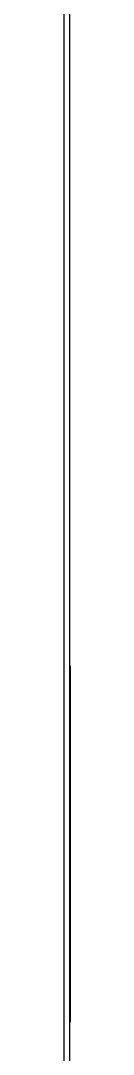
# Model space of a CAD drawing. Header units: millimetres. Extents: x -2618 to 1806, y -1718 to 1521.
# Drawn here: x 496.7 to 498.6, y -1096.2 to -791.7 of the extents above; entities that cross this region are included whole.
import ezdxf

# ---------------------------------------------------------------- set-up
doc = ezdxf.new("R2010")
doc.units = ezdxf.units.MM
doc.header["$LTSCALE"] = 346.5
doc.layers.add('GEOM', color=7, linetype='CONTINUOUS')

msp = doc.modelspace()

# ---------------------------------------------------------------- linework, layer by layer
at = {"layer": 'GEOM'}
for p, q in [((496.7, -547.77), (496.7, -1156.37)), ((498.5, -1154.57), (498.5, -547.77)), ((498.59, -981.77), (498.54, -981.77)), ((498.54, -1086.77), (498.54, -981.77)), ((498.59, -981.77), (498.59, -1086.77)), ((498.54, -984.27), (498.5, -984.27)), ((498.54, -986.27), (498.5, -986.27)), ((498.59, -983.77), (498.54, -983.77)), ((498.54, -1082.27), (498.5, -1082.27)), ((498.54, -1084.27), (498.5, -1084.27)), ((498.59, -1084.77), (498.54, -1084.77)), ((498.59, -1086.77), (498.54, -1086.77))]:
    msp.add_line(p, q, dxfattribs=at)

doc.saveas('drawing.dxf')
